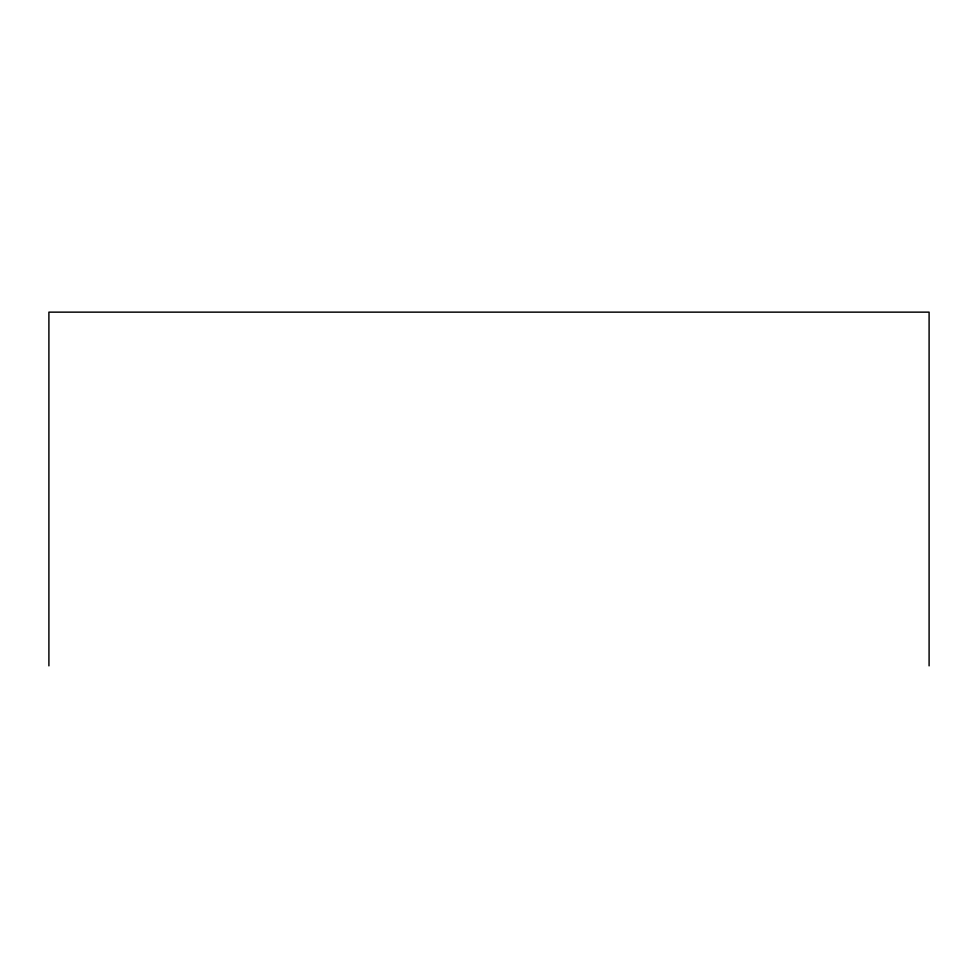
<?xml version="1.0" encoding="UTF-8"?>
<svg xmlns="http://www.w3.org/2000/svg" width="978" height="978" viewBox="0 0 978 978"><rect width="100%" height="100%" fill="white"/><g stroke="black" fill="none" stroke-linecap="round" stroke-linejoin="round"><path stroke-width="1.47" d="M929.1 665.859L929.1 312.141L48.9 312.141L48.9 665.859"/></g></svg>
